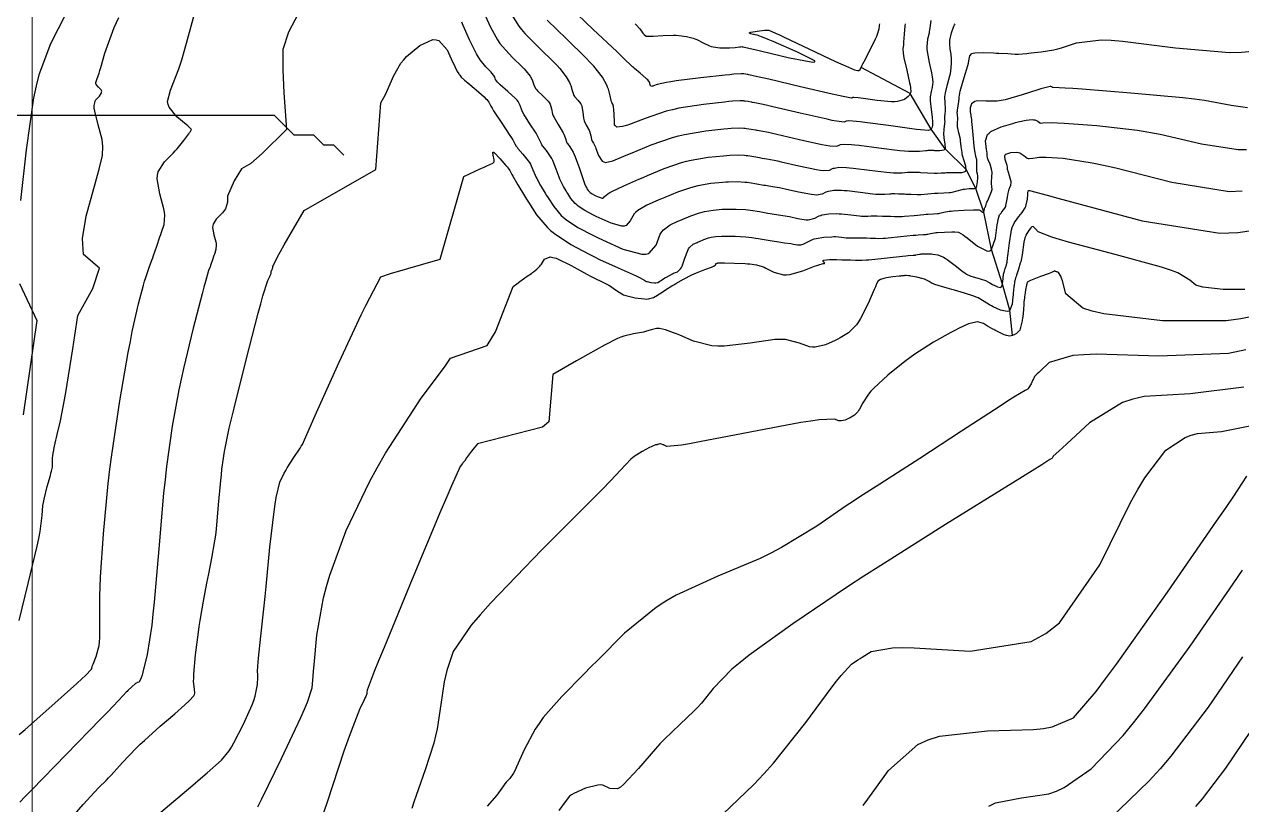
# Model space of a CAD drawing. Header units: metres. Extents: x 837117 to 838477, y 1189012 to 1191015.
# Drawn here: x 837875.7 to 837998.7, y 1190626.3 to 1190705.1 of the extents above; entities that cross this region are included whole.
import ezdxf

# ---------------------------------------------------------------- set-up
doc = ezdxf.new("R2010")
doc.units = ezdxf.units.M
doc.header["$LTSCALE"] = 0.3
doc.layers.add('COORD', color=7, linetype='Continuous', lineweight=20)
doc.layers.add('DRENAJE', color=5, linetype='Continuous', lineweight=25)
doc.layers.add('COTAS 10', color=1, linetype='Continuous')
doc.layers.add('COTAS INT', color=252, linetype='Continuous')

msp = doc.modelspace()

# ---------------------------------------------------------------- linework, layer by layer
at = {"layer": 'COORD'}
msp.add_line((837876.514, 1189013.872), (837876.514, 1191013.872), dxfattribs=at)
at = {"layer": 'COTAS 10'}
for points, elevation in [([(837875.206, 1190633.398), (837875.787, 1190633.915), (837878.484, 1190636.301), (837881.027, 1190638.565), (837881.511, 1190639.004), (837881.9, 1190639.363), (837882.507, 1190639.982), (837882.57, 1190640.235), (837882.615, 1190640.361), (837882.672, 1190640.513), (837882.978, 1190641.267), (837883.268, 1190642.379), (837883.315, 1190642.756), (837883.348, 1190643.164), (837883.348, 1190644.885), (837883.345, 1190647.399), (837883.376, 1190648.305), (837883.421, 1190649.303), (837883.7, 1190653.667), (837884.179, 1190658.742), (837884.351, 1190660.188), (837884.54, 1190661.652), (837885.361, 1190667.085), (837886.218, 1190671.967), (837886.428, 1190673.082), (837886.627, 1190674.096), (837887.25, 1190676.902), (837887.746, 1190678.762), (837887.865, 1190679.178), (837887.976, 1190679.552), (837888.312, 1190680.543), (837888.607, 1190681.31), (837888.692, 1190681.542), (837888.779, 1190681.783), (837889.104, 1190682.723), (837889.419, 1190683.666), (837889.499, 1190683.908), (837889.576, 1190684.142), (837889.828, 1190684.918), (837889.906, 1190685.829), (837889.872, 1190686.148), (837889.815, 1190686.495), (837889.408, 1190687.989), (837889.139, 1190689.51), (837889.167, 1190689.874), (837889.24, 1190690.215), (837889.877, 1190691.239), (837890.744, 1190692.093), (837890.961, 1190692.326), (837891.169, 1190692.558), (837891.84, 1190693.382), (837892.327, 1190694.05), (837892.419, 1190694.183), (837892.493, 1190694.294), (837892.604, 1190694.508), (837892.371, 1190694.743), (837892.228, 1190694.867), (837892.051, 1190695.016), (837891.127, 1190695.768), (837890.333, 1190696.741), (837890.238, 1190697.03), (837890.196, 1190697.327), (837890.497, 1190698.47), (837891.327, 1190700.608), (837891.62, 1190701.532), (837891.94, 1190702.6), (837893.322, 1190707.657)], 1700), ([(837922.277, 1190706.012), (837922.801, 1190704.833), (837923.532, 1190703.534), (837923.768, 1190703.196), (837924.019, 1190702.867), (837925.049, 1190701.754), (837926.003, 1190700.827), (837926.206, 1190700.615), (837926.383, 1190700.422), (837926.804, 1190699.886), (837927.013, 1190699.499), (837927.058, 1190699.401), (837927.096, 1190699.305), (837927.185, 1190698.991), (837927.355, 1190698.647), (837927.445, 1190698.532), (837927.553, 1190698.409), (837928.098, 1190697.897), (837928.637, 1190697.349), (837928.741, 1190697.205), (837928.826, 1190697.063), (837928.971, 1190696.576), (837929.085, 1190696.05), (837929.151, 1190695.885), (837929.231, 1190695.71), (837929.642, 1190695.007), (837930.063, 1190694.328), (837930.149, 1190694.169), (837930.222, 1190694.022), (837930.377, 1190693.595), (837930.489, 1190693.253), (837930.535, 1190693.159), (837930.587, 1190693.066), (837930.831, 1190692.733), (837931.152, 1190692.2), (837931.253, 1190691.981), (837931.359, 1190691.732), (837931.788, 1190690.571), (837932.173, 1190689.452), (837932.253, 1190689.228), (837932.321, 1190689.042), (837932.467, 1190688.679), (837932.542, 1190688.554), (837932.565, 1190688.518), (837932.588, 1190688.481), (837932.679, 1190688.34), (837932.798, 1190688.199), (837932.839, 1190688.162), (837932.882, 1190688.126), (837933.069, 1190688.003), (837933.307, 1190687.878), (837933.383, 1190687.841), (837933.465, 1190687.803), (837933.796, 1190687.656), (837934.097, 1190687.572), (837934.16, 1190687.573), (837934.213, 1190687.586), (837934.329, 1190687.72), (837934.662, 1190688.012), (837934.851, 1190688.123), (837935.083, 1190688.249), (837936.272, 1190688.812), (837937.792, 1190689.474), (837938.232, 1190689.661), (837938.681, 1190689.85), (837940.37, 1190690.545), (837942.113, 1190691.152), (837942.595, 1190691.284), (837943.077, 1190691.402), (837944.815, 1190691.697), (837946.335, 1190691.851), (837946.679, 1190691.88), (837946.989, 1190691.901), (837947.834, 1190691.928), (837948.458, 1190691.893), (837948.63, 1190691.876), (837948.802, 1190691.856), (837949.418, 1190691.759), (837949.991, 1190691.655), (837950.135, 1190691.631), (837950.272, 1190691.608), (837950.718, 1190691.543), (837951.463, 1190691.401), (837951.79, 1190691.33), (837952.17, 1190691.245), (837953.976, 1190690.827), (837955.754, 1190690.452), (837956.116, 1190690.395), (837956.421, 1190690.359), (837957.049, 1190690.397), (837957.352, 1190690.544), (837957.452, 1190690.576), (837957.559, 1190690.605), (837958.003, 1190690.676), (837958.776, 1190690.659), (837959.091, 1190690.632), (837959.45, 1190690.596), (837961.11, 1190690.383), (837962.799, 1190690.174), (837963.176, 1190690.141), (837963.513, 1190690.117), (837964.403, 1190690.117), (837964.945, 1190690.171), (837965.063, 1190690.181), (837965.167, 1190690.189), (837965.426, 1190690.198), (837965.662, 1190690.192), (837965.788, 1190690.188), (837966.036, 1190690.176), (837966.151, 1190690.17), (837966.286, 1190690.163), (837966.941, 1190690.124), (837967.637, 1190690.093), (837967.797, 1190690.09), (837967.943, 1190690.089), (837968.353, 1190690.107), (837968.741, 1190690.134), (837968.872, 1190690.139), (837969.014, 1190690.143), (837969.616, 1190690.148), (837970.184, 1190690.155), (837970.306, 1190690.161), (837970.412, 1190690.168), (837970.666, 1190690.206), (837970.79, 1190690.275), (837970.815, 1190690.302), (837970.835, 1190690.332), (837970.874, 1190690.466), (837970.847, 1190690.693), (837970.827, 1190690.782), (837970.801, 1190690.882), (837970.66, 1190691.335), (837970.508, 1190691.875), (837970.474, 1190692.029), (837970.445, 1190692.185), (837970.37, 1190692.767), (837970.302, 1190693.343), (837970.277, 1190693.496), (837970.249, 1190693.646), (837970.123, 1190694.163), (837970.015, 1190694.628), (837969.999, 1190694.745), (837969.988, 1190694.856), (837969.995, 1190695.218), (837970.022, 1190695.53), (837970.023, 1190695.61), (837970.021, 1190695.688), (837969.99, 1190695.947), (837969.97, 1190696.241), (837969.975, 1190696.34), (837969.984, 1190696.448), (837970.053, 1190696.901), (837970.127, 1190697.339), (837970.139, 1190697.437), (837970.148, 1190697.525), (837970.149, 1190697.758), (837970.215, 1190698.167), (837970.265, 1190698.366), (837970.328, 1190698.602), (837970.671, 1190699.762), (837971.02, 1190700.949), (837971.087, 1190701.201), (837971.141, 1190701.42), (837971.232, 1190701.936), (837971.446, 1190702.17), (837971.579, 1190702.212), (837971.743, 1190702.243), (837972.599, 1190702.273), (837973.625, 1190702.233), (837973.896, 1190702.22), (837974.161, 1190702.207), (837975.072, 1190702.155), (837975.829, 1190702.117), (837975.997, 1190702.113), (837976.148, 1190702.112), (837976.544, 1190702.13), (837977.007, 1190702.183), (837977.199, 1190702.204), (837977.42, 1190702.227), (837978.451, 1190702.334), (837979.734, 1190702.55), (837980.113, 1190702.642), (837980.504, 1190702.749), (837982.003, 1190703.249), (837984.491, 1190703.534), (837985.505, 1190703.503), (837986.659, 1190703.426), (837992.003, 1190702.752), (837997.453, 1190702.26), (837998.674, 1190702.297), (837999.77, 1190702.409)], 1700), ([(837999.017, 1190678.354), (837996.817, 1190678.344), (837994.788, 1190678.588), (837994.39, 1190678.683), (837994.063, 1190678.79), (837993.473, 1190679.277), (837992.238, 1190680.019), (837991.504, 1190680.286), (837990.601, 1190680.581), (837985.921, 1190681.868), (837981.206, 1190683.112), (837980.279, 1190683.379), (837979.517, 1190683.612), (837978.135, 1190684.174), (837977.869, 1190684.464), (837977.811, 1190684.525), (837977.759, 1190684.578), (837977.63, 1190684.702), (837977.504, 1190684.675), (837977.454, 1190684.634), (837977.399, 1190684.578), (837977.146, 1190684.252), (837976.899, 1190683.819), (837976.847, 1190683.695), (837976.802, 1190683.569), (837976.699, 1190683.101), (837976.638, 1190682.615), (837976.6, 1190682.341), (837976.525, 1190681.836), (837976.417, 1190681.303), (837976.378, 1190681.147), (837976.334, 1190680.987), (837976.139, 1190680.381), (837975.946, 1190679.8), (837975.903, 1190679.656), (837975.864, 1190679.52), (837975.762, 1190679.092), (837975.701, 1190678.738), (837975.688, 1190678.649), (837975.678, 1190678.564), (837975.654, 1190678.288), (837975.626, 1190677.919), (837975.612, 1190677.774), (837975.595, 1190677.611), (837975.514, 1190676.87), (837975.275, 1190676.249), (837975.16, 1190676.162), (837975.022, 1190676.111), (837974.346, 1190676.235), (837973.594, 1190676.595), (837973.408, 1190676.693), (837973.233, 1190676.791), (837972.68, 1190677.14), (837972.077, 1190677.48), (837971.87, 1190677.572), (837971.646, 1190677.663), (837970.69, 1190677.983), (837969.683, 1190678.276), (837969.426, 1190678.349), (837969.178, 1190678.419), (837968.364, 1190678.644), (837967.714, 1190678.845), (837967.57, 1190678.9), (837967.443, 1190678.954), (837967.113, 1190679.147), (837966.788, 1190679.329), (837966.663, 1190679.376), (837966.524, 1190679.422), (837965.893, 1190679.575), (837965.283, 1190679.691), (837965.157, 1190679.713), (837965.048, 1190679.73), (837964.809, 1190679.755), (837964.705, 1190679.75), (837964.682, 1190679.748), (837964.661, 1190679.745), (837964.606, 1190679.734), (837964.567, 1190679.724), (837964.555, 1190679.723), (837964.544, 1190679.721), (837964.503, 1190679.719), (837964.319, 1190679.703), (837964.218, 1190679.693), (837964.095, 1190679.68), (837963.471, 1190679.614), (837962.811, 1190679.523), (837962.665, 1190679.495), (837962.536, 1190679.465), (837962.206, 1190679.345), (837962.027, 1190679.241), (837961.994, 1190679.22), (837961.967, 1190679.203), (837961.928, 1190679.174), (837961.785, 1190678.825), (837961.692, 1190678.607), (837961.577, 1190678.336), (837960.968, 1190676.92), (837960.203, 1190675.398), (837959.989, 1190675.06), (837959.774, 1190674.76), (837958.989, 1190673.977), (837958.149, 1190673.457), (837957.9, 1190673.321), (837957.643, 1190673.19), (837956.655, 1190672.745), (837955.621, 1190672.519), (837955.335, 1190672.525), (837955.049, 1190672.56), (837954.017, 1190672.934), (837952.626, 1190673.278), (837952.113, 1190673.295), (837951.544, 1190673.276), (837949.031, 1190672.925), (837946.409, 1190672.602), (837945.771, 1190672.603), (837945.173, 1190672.642), (837943.331, 1190673.107), (837941.927, 1190673.723), (837941.605, 1190673.857), (837941.311, 1190673.975), (837940.489, 1190674.27), (837939.88, 1190674.386), (837939.72, 1190674.39), (837939.564, 1190674.384), (837939.033, 1190674.261), (837938.456, 1190674.08), (837938.271, 1190674.036), (837938.074, 1190673.996), (837937.272, 1190673.874), (837936.286, 1190673.635), (837935.974, 1190673.521), (837935.644, 1190673.385), (837934.311, 1190672.724), (837932.635, 1190671.783), (837932.089, 1190671.472), (837931.508, 1190671.139), (837929.113, 1190669.754), (837928.692, 1190664.985), (837928.054, 1190664.428), (837921.484, 1190662.745), (837921.154, 1190662.343), (837920.882, 1190662.006), (837920.378, 1190661.322), (837920.263, 1190661.106), (837920.237, 1190661.063), (837920.213, 1190661.028), (837920.147, 1190660.963), (837920.057, 1190660.877), (837920.017, 1190660.829), (837919.972, 1190660.77), (837919.758, 1190660.47), (837918.86, 1190658.502), (837918.383, 1190657.392), (837917.808, 1190656.036), (837914.907, 1190649.097), (837912.052, 1190642.181), (837911.505, 1190640.84), (837911.063, 1190639.748), (837910.35, 1190637.875), (837910.33, 1190637.667), (837910.326, 1190637.624), (837910.322, 1190637.587), (837910.316, 1190637.505), (837910.202, 1190637.236), (837910.13, 1190637.081), (837910.041, 1190636.892), (837909.575, 1190635.916), (837908.721, 1190633.752), (837908.386, 1190632.813), (837908.01, 1190631.727), (837906.297, 1190626.578), (837904.556, 1190621.474)], 1710), ([(837960.463, 1190626.217), (837960.94, 1190626.877), (837963.024, 1190629.763), (837965.998, 1190632.374), (837967.036, 1190632.861), (837968.167, 1190633.245), (837973.024, 1190633.777), (837977.68, 1190633.894), (837978.684, 1190634.017), (837979.564, 1190634.178), (837981.713, 1190635.088), (837983.986, 1190637.743), (837984.945, 1190639.006), (837986.047, 1190640.498), (837991.215, 1190647.789), (837996.157, 1190654.93), (837997.115, 1190656.325), (837997.896, 1190657.469), (837999.234, 1190659.502)], 1720)]:
    msp.add_lwpolyline(points, dxfattribs=dict(at, elevation=elevation))
at = {"layer": 'COTAS INT'}
for points, elevation in [([(837904.665, 1190708.64), (837902.393, 1190704.332), (837901.837, 1190702.571), (837901.837, 1190700.531), (837901.929, 1190698.214), (837902.207, 1190694.506), (837899.74, 1190692.075), (837898.592, 1190691.076), (837897.665, 1190690.52), (837896.923, 1190689.314), (837896.245, 1190687.752), (837896.248, 1190687.43), (837896.234, 1190687.15), (837896.046, 1190686.484), (837895.721, 1190686.085), (837895.62, 1190685.972), (837895.515, 1190685.859), (837895.095, 1190685.446), (837894.787, 1190684.949), (837894.751, 1190684.785), (837894.737, 1190684.608), (837894.868, 1190683.871), (837895.065, 1190683.147), (837895.093, 1190682.979), (837895.109, 1190682.824), (837895.071, 1190682.383), (837894.949, 1190682.007), (837894.912, 1190681.894), (837894.873, 1190681.776), (837894.72, 1190681.319), (837894.563, 1190680.864), (837894.521, 1190680.747), (837894.48, 1190680.635), (837894.337, 1190680.263), (837894.015, 1190679.16), (837893.86, 1190678.587), (837893.678, 1190677.897), (837892.783, 1190674.439), (837891.799, 1190670.354), (837891.56, 1190669.269), (837891.336, 1190668.205), (837890.646, 1190664.527), (837890.077, 1190660.471), (837889.929, 1190659.167), (837889.786, 1190657.785), (837889.3, 1190652.14), (837888.839, 1190646.759), (837888.71, 1190645.543), (837888.581, 1190644.446), (837888.11, 1190641.473), (837887.7, 1190639.709), (837887.609, 1190639.375), (837887.528, 1190639.107), (837887.315, 1190638.695), (837887.11, 1190638.637), (837887.035, 1190638.593), (837886.951, 1190638.536), (837886.579, 1190638.226), (837886.187, 1190637.854), (837886.09, 1190637.758), (837885.999, 1190637.664), (837885.715, 1190637.349), (837884.678, 1190636.252), (837884.113, 1190635.665), (837883.428, 1190634.956), (837879.949, 1190631.37), (837876.482, 1190627.817), (837875.804, 1190627.127), (837875.248, 1190626.565)], 1702), ([(837964.702, 1190705.154), (837964.676, 1190704.957), (837964.604, 1190704.12), (837964.549, 1190703.327), (837964.534, 1190703.158), (837964.518, 1190703.011), (837964.464, 1190702.661), (837964.493, 1190702.201), (837964.53, 1190701.984), (837964.58, 1190701.728), (837964.866, 1190700.48), (837965.155, 1190699.224), (837965.206, 1190698.964), (837965.245, 1190698.741), (837965.281, 1190698.249), (837965.156, 1190697.989), (837965.093, 1190697.912), (837965.018, 1190697.833), (837964.642, 1190697.529), (837963.939, 1190697.32), (837963.656, 1190697.302), (837963.336, 1190697.3), (837961.863, 1190697.434), (837960.456, 1190697.628), (837960.177, 1190697.664), (837959.946, 1190697.692), (837959.514, 1190697.731), (837959.406, 1190697.713), (837959.38, 1190697.706), (837959.356, 1190697.699), (837959.282, 1190697.663), (837958.454, 1190697.813), (837957.955, 1190697.922), (837957.338, 1190698.061), (837954.134, 1190698.807), (837950.921, 1190699.564), (837950.298, 1190699.71), (837949.791, 1190699.828), (837948.924, 1190700.023), (837948.801, 1190700.041), (837948.763, 1190700.048), (837948.724, 1190700.054), (837948.565, 1190700.083), (837948.395, 1190700.11), (837948.348, 1190700.115), (837948.3, 1190700.12), (837948.128, 1190700.13), (837947.399, 1190700.067), (837947.001, 1190700.025), (837946.518, 1190699.974), (837944.064, 1190699.702), (837941.557, 1190699.395), (837941.04, 1190699.321), (837940.601, 1190699.251), (837939.654, 1190699.04), (837939.289, 1190698.901), (837939.215, 1190698.878), (837939.154, 1190698.86), (837939.035, 1190698.85), (837938.998, 1190698.893), (837938.988, 1190698.908), (837938.979, 1190698.926), (837938.951, 1190699.002), (837938.921, 1190699.098), (837938.912, 1190699.127), (837938.903, 1190699.158), (837938.864, 1190699.282), (837938.695, 1190699.5), (837938.604, 1190699.591), (837938.493, 1190699.694), (837937.929, 1190700.179), (837937.367, 1190700.65), (837937.256, 1190700.745), (837937.165, 1190700.825), (837936.998, 1190700.989), (837936.391, 1190701.58), (837936.021, 1190701.929), (837935.565, 1190702.359), (837933.191, 1190704.584), (837930.785, 1190706.882)], 1694), ([(837875.209, 1190644.927), (837876.11, 1190648.643), (837876.997, 1190652.411), (837877.167, 1190653.209), (837877.303, 1190653.901), (837877.521, 1190655.517), (837877.6, 1190656.525), (837877.649, 1190656.834), (837877.709, 1190657.156), (837878.026, 1190658.428), (837878.347, 1190659.556), (837878.41, 1190659.787), (837878.461, 1190659.983), (837878.554, 1190660.398), (837878.568, 1190660.586), (837878.57, 1190660.639), (837878.57, 1190660.693), (837878.565, 1190660.89), (837878.565, 1190661.123), (837878.569, 1190661.2), (837878.574, 1190661.282), (837878.61, 1190661.62), (837878.664, 1190661.986), (837878.681, 1190662.085), (837878.699, 1190662.183), (837878.772, 1190662.529), (837878.91, 1190663.126), (837878.97, 1190663.382), (837879.038, 1190663.678), (837879.361, 1190665.076), (837879.787, 1190667.198), (837879.92, 1190667.95), (837880.06, 1190668.774), (837880.622, 1190672.343), (837881.132, 1190675.726), (837882.63, 1190678.432), (837883.32, 1190680.502), (837881.71, 1190681.883), (837881.595, 1190683.493), (837881.961, 1190685.729), (837882.907, 1190689.151), (837883.102, 1190689.868), (837883.268, 1190690.485), (837883.628, 1190691.879), (837883.663, 1190692.801), (837883.625, 1190693.121), (837883.567, 1190693.469), (837883.182, 1190694.959), (837882.823, 1190696.36), (837882.781, 1190696.652), (837882.764, 1190696.902), (837882.907, 1190697.458), (837883.18, 1190697.733), (837883.245, 1190697.805), (837883.305, 1190697.876), (837883.482, 1190698.117), (837883.531, 1190698.357), (837883.51, 1190698.427), (837883.475, 1190698.498), (837883.226, 1190698.765), (837882.985, 1190699.055), (837882.956, 1190699.14), (837882.942, 1190699.227), (837883.026, 1190699.559), (837883.265, 1190700.175), (837883.35, 1190700.442), (837883.442, 1190700.749), (837883.84, 1190702.207), (837884.808, 1190704.792), (837885.259, 1190705.811)], 1698), ([(837879.922, 1190706.182), (837878.35, 1190703.148), (837877.188, 1190700.007), (837876.913, 1190698.899), (837876.657, 1190697.687), (837875.903, 1190692.447), (837875.339, 1190687.314)], 1696), ([(837999.27, 1190696.673), (837997.636, 1190696.933), (837994.954, 1190697.425), (837993.918, 1190697.56), (837992.754, 1190697.695), (837987.489, 1190698.174), (837982.577, 1190698.552), (837981.636, 1190698.622), (837980.875, 1190698.677), (837979.64, 1190698.751), (837979.588, 1190698.742), (837979.574, 1190698.745), (837979.559, 1190698.75), (837979.507, 1190698.789), (837979.43, 1190698.826), (837979.399, 1190698.83), (837979.364, 1190698.832), (837979.207, 1190698.818), (837978.684, 1190698.671), (837978.419, 1190698.589), (837978.102, 1190698.489), (837976.525, 1190697.982), (837974.797, 1190697.506), (837974.385, 1190697.426), (837974.002, 1190697.368), (837972.858, 1190697.349), (837972.055, 1190697.387), (837971.888, 1190697.366), (837971.743, 1190697.331), (837971.418, 1190697.091), (837971.291, 1190696.771), (837971.272, 1190696.685), (837971.259, 1190696.6), (837971.272, 1190696.303), (837971.318, 1190696.063), (837971.326, 1190696.014), (837971.332, 1190695.972), (837971.339, 1190695.881), (837971.338, 1190695.833), (837971.339, 1190695.819), (837971.341, 1190695.804), (837971.355, 1190695.743), (837971.392, 1190695.429), (837971.409, 1190695.253), (837971.428, 1190695.04), (837971.521, 1190693.95), (837971.632, 1190692.808), (837971.663, 1190692.561), (837971.694, 1190692.344), (837971.807, 1190691.812), (837971.892, 1190691.456), (837971.906, 1190691.349), (837971.915, 1190691.239), (837971.913, 1190690.815), (837971.903, 1190690.424), (837971.908, 1190690.335), (837971.916, 1190690.254), (837971.971, 1190690.033), (837972.018, 1190689.806), (837972.021, 1190689.721), (837972.02, 1190689.626), (837971.979, 1190689.206), (837971.914, 1190688.812), (837971.897, 1190688.734), (837971.881, 1190688.67), (837971.828, 1190688.549), (837971.698, 1190688.52), (837971.633, 1190688.514), (837971.556, 1190688.507), (837971.173, 1190688.489), (837970.7, 1190688.446), (837970.566, 1190688.423), (837970.432, 1190688.397), (837969.934, 1190688.265), (837969.421, 1190688.136), (837969.276, 1190688.111), (837969.13, 1190688.092), (837968.593, 1190688.062), (837968.015, 1190688.048), (837967.843, 1190688.039), (837967.666, 1190688.028), (837966.982, 1190687.967), (837966.287, 1190687.912), (837966.101, 1190687.905), (837965.919, 1190687.901), (837965.289, 1190687.915), (837964.76, 1190687.946), (837964.643, 1190687.952), (837964.537, 1190687.957), (837964.259, 1190687.969), (837964.044, 1190687.974), (837963.642, 1190687.986), (837963.318, 1190687.982), (837963.214, 1190687.977), (837963.105, 1190687.97), (837962.663, 1190687.93), (837961.988, 1190687.929), (837961.732, 1190687.947), (837961.446, 1190687.973), (837960.165, 1190688.131), (837958.858, 1190688.288), (837958.556, 1190688.313), (837958.28, 1190688.33), (837957.499, 1190688.324), (837956.944, 1190688.235), (837956.81, 1190688.2), (837956.685, 1190688.159), (837956.305, 1190687.976), (837955.743, 1190687.874), (837955.503, 1190687.886), (837955.227, 1190687.916), (837953.924, 1190688.167), (837952.586, 1190688.472), (837952.288, 1190688.536), (837952.02, 1190688.591), (837951.315, 1190688.716), (837950.763, 1190688.797), (837950.592, 1190688.825), (837950.413, 1190688.855), (837949.702, 1190688.985), (837948.937, 1190689.105), (837948.724, 1190689.13), (837948.511, 1190689.15), (837947.736, 1190689.194), (837946.852, 1190689.18), (837946.571, 1190689.164), (837946.273, 1190689.144), (837945.065, 1190689.029), (837943.752, 1190688.805), (837943.387, 1190688.717), (837943.023, 1190688.617), (837941.706, 1190688.158), (837940.429, 1190687.632), (837940.09, 1190687.49), (837939.757, 1190687.348), (837938.609, 1190686.848), (837937.678, 1190686.307), (837937.483, 1190686.14), (837937.314, 1190685.966), (837936.932, 1190685.272), (837936.51, 1190684.785), (837936.317, 1190684.74), (837936.09, 1190684.735), (837934.995, 1190685.039), (837933.792, 1190685.573), (837933.498, 1190685.711), (837933.22, 1190685.846), (837932.355, 1190686.299), (837931.679, 1190686.746), (837931.519, 1190686.877), (837931.372, 1190687.012), (837930.941, 1190687.523), (837930.609, 1190688.036), (837930.524, 1190688.171), (837930.442, 1190688.303), (837930.17, 1190688.755), (837929.905, 1190689.286), (837929.828, 1190689.468), (837929.748, 1190689.665), (837929.443, 1190690.502), (837929.099, 1190691.356), (837928.994, 1190691.564), (837928.886, 1190691.759), (837928.46, 1190692.362), (837928.087, 1190692.827), (837928.012, 1190692.936), (837927.949, 1190693.036), (837927.823, 1190693.323), (837927.637, 1190693.731), (837927.536, 1190693.908), (837927.413, 1190694.112), (837926.791, 1190695.076), (837926.176, 1190696.053), (837926.058, 1190696.265), (837925.962, 1190696.452), (837925.804, 1190696.912), (837925.607, 1190697.307), (837925.488, 1190697.453), (837925.34, 1190697.614), (837924.57, 1190698.325), (837923.798, 1190699.004), (837923.649, 1190699.146), (837923.527, 1190699.266), (837923.322, 1190699.534), (837923.281, 1190699.679), (837923.263, 1190699.723), (837923.243, 1190699.769), (837923.146, 1190699.947), (837922.951, 1190700.195), (837922.87, 1190700.285), (837922.775, 1190700.383), (837922.334, 1190700.811), (837921.764, 1190701.528), (837921.588, 1190701.808), (837921.405, 1190702.124), (837920.678, 1190703.558), (837920.036, 1190705.002), (837919.905, 1190705.324)], 1702), ([(837924.925, 1190706.109), (837925.659, 1190704.945), (837925.948, 1190704.583), (837926.274, 1190704.205), (837927.763, 1190702.697), (837929.23, 1190701.272), (837929.543, 1190700.946), (837929.815, 1190700.65), (837930.462, 1190699.825), (837930.784, 1190699.23), (837930.852, 1190699.078), (837930.911, 1190698.932), (837931.047, 1190698.449), (837931.182, 1190698.027), (837931.241, 1190697.918), (837931.308, 1190697.814), (837931.626, 1190697.469), (837931.934, 1190697.085), (837931.995, 1190696.956), (837932.045, 1190696.818), (837932.139, 1190696.239), (837932.209, 1190695.649), (837932.243, 1190695.504), (837932.285, 1190695.367), (837932.492, 1190694.938), (837932.713, 1190694.544), (837932.763, 1190694.43), (837932.808, 1190694.312), (837932.931, 1190693.868), (837933.029, 1190693.47), (837933.058, 1190693.383), (837933.088, 1190693.305), (837933.203, 1190693.103), (837933.353, 1190692.832), (837933.406, 1190692.709), (837933.464, 1190692.566), (837933.711, 1190691.88), (837934.103, 1190691.296), (837934.252, 1190691.217), (837934.419, 1190691.175), (837935.165, 1190691.322), (837936.282, 1190691.801), (837936.681, 1190691.969), (837937.121, 1190692.151), (837939.034, 1190692.932), (837941.203, 1190693.687), (837941.803, 1190693.852), (837942.402, 1190693.998), (837944.565, 1190694.366), (837946.396, 1190694.559), (837946.786, 1190694.595), (837947.126, 1190694.623), (837947.932, 1190694.662), (837948.406, 1190694.635), (837948.536, 1190694.623), (837948.666, 1190694.608), (837949.134, 1190694.534), (837949.568, 1190694.455), (837949.678, 1190694.436), (837949.782, 1190694.419), (837950.12, 1190694.369), (837950.906, 1190694.21), (837951.293, 1190694.123), (837951.753, 1190694.018), (837954.029, 1190693.487), (837956.282, 1190692.988), (837956.729, 1190692.904), (837957.099, 1190692.844), (837957.793, 1190692.819), (837958.02, 1190692.929), (837958.095, 1190692.953), (837958.175, 1190692.974), (837958.506, 1190693.027), (837959.273, 1190692.988), (837959.627, 1190692.951), (837960.043, 1190692.903), (837962.056, 1190692.635), (837964.152, 1190692.376), (837964.62, 1190692.334), (837965.039, 1190692.304), (837966.144, 1190692.305), (837966.785, 1190692.372), (837966.912, 1190692.385), (837967.017, 1190692.395), (837967.211, 1190692.411), (837967.28, 1190692.409), (837967.318, 1190692.408), (837967.469, 1190692.4), (837967.551, 1190692.395), (837967.652, 1190692.389), (837968.165, 1190692.358), (837968.639, 1190692.44), (837968.715, 1190692.505), (837968.768, 1190692.588), (837968.757, 1190693.041), (837968.64, 1190693.621), (837968.625, 1190693.785), (837968.617, 1190693.95), (837968.652, 1190694.556), (837968.714, 1190695.076), (837968.724, 1190695.187), (837968.73, 1190695.284), (837968.724, 1190695.513), (837968.713, 1190695.678), (837968.716, 1190695.734), (837968.721, 1190695.794), (837968.759, 1190696.048), (837968.788, 1190696.387), (837968.787, 1190696.502), (837968.782, 1190696.625), (837968.731, 1190697.143), (837968.724, 1190697.785), (837968.747, 1190697.987), (837968.781, 1190698.198), (837968.993, 1190699.049), (837969.223, 1190699.923), (837969.269, 1190700.15), (837969.306, 1190700.37), (837969.376, 1190701.111), (837969.367, 1190701.765), (837969.356, 1190701.93), (837969.34, 1190702.088), (837969.251, 1190702.603), (837969.201, 1190703.144), (837969.21, 1190703.319), (837969.229, 1190703.504), (837969.383, 1190704.267), (837969.609, 1190704.934), (837969.675, 1190705.06), (837969.741, 1190705.16)], 1698), ([(837967.289, 1190705.512), (837967.218, 1190705.012), (837967.164, 1190704.539), (837967.139, 1190704.392), (837967.11, 1190704.239), (837966.967, 1190703.631), (837966.888, 1190702.872), (837966.898, 1190702.623), (837966.922, 1190702.358), (837967.127, 1190701.263), (837967.363, 1190700.231), (837967.408, 1190700.005), (837967.443, 1190699.806), (837967.494, 1190699.306), (837967.462, 1190698.957), (837967.444, 1190698.854), (837967.422, 1190698.747), (837967.314, 1190698.335), (837967.233, 1190697.795), (837967.229, 1190697.608), (837967.233, 1190697.403), (837967.312, 1190696.528), (837967.416, 1190695.725), (837967.435, 1190695.567), (837967.449, 1190695.436), (837967.466, 1190695.195), (837967.457, 1190695.14), (837967.456, 1190695.127), (837967.456, 1190695.115), (837967.458, 1190695.079), (837967.457, 1190695.01), (837967.454, 1190694.976), (837967.449, 1190694.936), (837967.425, 1190694.74), (837967.345, 1190694.545), (837967.306, 1190694.505), (837967.26, 1190694.471), (837967.034, 1190694.402), (837966.25, 1190694.458), (837965.852, 1190694.504), (837965.375, 1190694.563), (837963.002, 1190694.886), (837960.635, 1190695.211), (837960.163, 1190695.271), (837959.769, 1190695.318), (837959.01, 1190695.379), (837958.79, 1190695.344), (837958.737, 1190695.33), (837958.688, 1190695.314), (837958.538, 1190695.241), (837957.776, 1190695.328), (837957.342, 1190695.413), (837956.81, 1190695.525), (837954.082, 1190696.147), (837951.337, 1190696.791), (837950.795, 1190696.916), (837950.348, 1190697.019), (837949.522, 1190697.196), (837949.292, 1190697.23), (837949.221, 1190697.242), (837949.146, 1190697.255), (837948.85, 1190697.309), (837948.531, 1190697.359), (837948.442, 1190697.369), (837948.353, 1190697.378), (837948.03, 1190697.396), (837947.263, 1190697.345), (837946.894, 1190697.31), (837946.457, 1190697.266), (837944.314, 1190697.034), (837941.838, 1190696.639), (837941.19, 1190696.493), (837940.559, 1190696.33), (837938.419, 1190695.611), (837936.748, 1190694.977), (837936.414, 1190694.869), (837936.135, 1190694.79), (837935.589, 1190694.745), (837935.44, 1190694.864), (837935.412, 1190694.888), (837935.388, 1190694.908), (837935.349, 1190694.948), (837935.34, 1190695.111), (837935.335, 1190695.208), (837935.33, 1190695.329), (837935.305, 1190695.955), (837935.263, 1190696.593), (837935.248, 1190696.721), (837935.231, 1190696.829), (837935.154, 1190697.041), (837935.063, 1190697.219), (837935.037, 1190697.305), (837935.01, 1190697.407), (837934.91, 1190697.906), (837934.726, 1190698.558), (837934.646, 1190698.756), (837934.555, 1190698.961), (837934.12, 1190699.764), (837933.247, 1190700.877), (837932.88, 1190701.277), (837932.457, 1190701.717), (837930.477, 1190703.64), (837928.53, 1190705.543)], 1696), ([(837937.43, 1190705.153), (837937.536, 1190705.071), (837937.895, 1190704.655), (837938.198, 1190704.234), (837938.269, 1190704.149), (837938.334, 1190704.078), (837938.522, 1190703.934), (837938.875, 1190703.907), (837939.044, 1190703.909), (837939.244, 1190703.916), (837940.225, 1190703.977), (837941.309, 1190704.02), (837941.575, 1190704.015), (837941.825, 1190704.004), (837942.605, 1190703.903), (837943.278, 1190703.713), (837943.461, 1190703.645), (837943.642, 1190703.571), (837944.285, 1190703.249), (837944.929, 1190702.95), (837945.112, 1190702.89), (837945.296, 1190702.841), (837945.976, 1190702.748), (837946.635, 1190702.738), (837946.805, 1190702.741), (837946.971, 1190702.747), (837947.528, 1190702.789), (837947.954, 1190702.836), (837948.037, 1190702.845), (837948.105, 1190702.852), (837948.226, 1190702.864), (837948.248, 1190702.862), (837948.254, 1190702.862), (837948.26, 1190702.861), (837948.281, 1190702.858), (837948.311, 1190702.852), (837948.327, 1190702.85), (837949.056, 1190702.679), (837949.511, 1190702.572), (837950.076, 1190702.438), (837953.029, 1190701.741), (837955.385, 1190701.301), (837955.573, 1190701.33), (837955.56, 1190701.424), (837953.836, 1190702.309), (837951.36, 1190703.37), (837950.873, 1190703.574), (837950.472, 1190703.74), (837949.74, 1190704.017), (837949.534, 1190704.056), (837949.463, 1190704.072), (837949.388, 1190704.09), (837949.069, 1190704.17), (837948.958, 1190704.268), (837949.014, 1190704.296), (837949.108, 1190704.324), (837949.758, 1190704.431), (837950.485, 1190704.516), (837950.626, 1190704.53), (837950.742, 1190704.54), (837950.945, 1190704.542), (837951.595, 1190704.231), (837951.992, 1190704.043), (837952.484, 1190703.811), (837955.047, 1190702.604), (837957.676, 1190701.377), (837958.211, 1190701.132), (837958.661, 1190700.928), (837959.586, 1190700.533), (837959.902, 1190700.458), (837959.968, 1190700.456), (837960.024, 1190700.462), (837960.149, 1190700.551), (837960.339, 1190700.934), (837960.436, 1190701.126), (837960.554, 1190701.354), (837961.139, 1190702.487), (837961.716, 1190703.656), (837961.828, 1190703.906), (837961.919, 1190704.126), (837962.074, 1190704.656), (837962.094, 1190704.931), (837962.1, 1190704.99), (837962.106, 1190705.041), (837962.129, 1190705.163)], 1692), ([(837879.949, 1190624.332), (837881.673, 1190626.344), (837882.052, 1190626.773), (837882.388, 1190627.148), (837883.247, 1190628.04), (837883.968, 1190628.751), (837884.218, 1190629.012), (837884.488, 1190629.299), (837885.645, 1190630.567), (837887.017, 1190632.011), (837887.424, 1190632.41), (837887.843, 1190632.808), (837889.452, 1190634.242), (837890.926, 1190635.503), (837891.259, 1190635.792), (837891.56, 1190636.055), (837892.377, 1190636.789), (837892.828, 1190637.314), (837892.898, 1190637.446), (837892.945, 1190637.572), (837892.916, 1190637.98), (837892.819, 1190638.738), (837892.824, 1190639.086), (837892.841, 1190639.493), (837893.017, 1190641.459), (837893.298, 1190643.722), (837893.382, 1190644.316), (837893.468, 1190644.897), (837893.804, 1190646.875), (837894.153, 1190648.69), (837894.247, 1190649.167), (837894.341, 1190649.633), (837894.673, 1190651.223), (837894.975, 1190652.968), (837895.05, 1190653.532), (837895.121, 1190654.13), (837895.345, 1190656.581), (837895.556, 1190659.036), (837895.619, 1190659.638), (837895.683, 1190660.205), (837895.931, 1190661.97), (837896.426, 1190664.331), (837896.646, 1190665.274), (837896.903, 1190666.342), (837898.131, 1190671.247), (837899.356, 1190675.953), (837899.61, 1190676.897), (837899.828, 1190677.685), (837900.31, 1190679.233), (837900.509, 1190679.666), (837900.549, 1190679.75), (837900.582, 1190679.819), (837900.648, 1190679.942), (837900.662, 1190679.97), (837900.663, 1190679.979), (837900.664, 1190679.989), (837900.655, 1190680.029), (837900.644, 1190680.075), (837900.643, 1190680.088), (837900.644, 1190680.101), (837900.652, 1190680.151), (837900.675, 1190680.211), (837900.684, 1190680.231), (837900.695, 1190680.252), (837900.746, 1190680.34), (837900.791, 1190680.45), (837900.799, 1190680.485), (837900.805, 1190680.522), (837900.807, 1190680.672), (837901.287, 1190681.638), (837901.593, 1190682.19), (837901.975, 1190682.865), (837903.981, 1190686.329), (837911.223, 1190690.451), (837911.747, 1190697.197), (837912.196, 1190698.041), (837912.331, 1190698.32), (837912.471, 1190698.62), (837913.013, 1190699.867), (837913.767, 1190701.185), (837914.04, 1190701.528), (837914.341, 1190701.863), (837915.66, 1190702.993), (837916.996, 1190703.574), (837917.308, 1190703.562), (837917.595, 1190703.475), (837918.422, 1190702.536), (837918.984, 1190701.334), (837919.104, 1190701.081), (837919.208, 1190700.863), (837919.457, 1190700.364), (837919.609, 1190700.111), (837919.653, 1190700.047), (837919.697, 1190699.987), (837919.861, 1190699.795), (837920.192, 1190699.49), (837920.341, 1190699.358), (837920.516, 1190699.206), (837921.353, 1190698.488), (837922.158, 1190697.78), (837922.312, 1190697.635), (837922.436, 1190697.511), (837922.636, 1190697.248), (837922.839, 1190696.853), (837922.965, 1190696.646), (837923.122, 1190696.397), (837923.941, 1190695.145), (837924.763, 1190693.895), (837924.922, 1190693.647), (837925.051, 1190693.441), (837925.269, 1190693.05), (837925.408, 1190692.818), (837925.488, 1190692.712), (837925.586, 1190692.589), (837926.088, 1190691.992), (837926.62, 1190691.318), (837926.736, 1190691.146), (837926.839, 1190690.98), (837927.098, 1190690.432), (837927.322, 1190689.878), (837927.402, 1190689.708), (837927.49, 1190689.531), (837927.874, 1190688.831), (837928.342, 1190688.051), (837928.484, 1190687.823), (837928.631, 1190687.59), (837929.203, 1190686.706), (837929.946, 1190685.824), (837930.2, 1190685.593), (837930.475, 1190685.366), (837931.642, 1190684.595), (837933.133, 1190683.814), (837933.612, 1190683.582), (837934.12, 1190683.343), (837936.195, 1190682.423), (837938.083, 1190681.897), (837938.474, 1190681.907), (837938.808, 1190681.985), (837939.536, 1190682.825), (837939.967, 1190683.919), (837940.114, 1190684.157), (837940.273, 1190684.366), (837940.945, 1190684.884), (837941.723, 1190685.223), (837941.948, 1190685.319), (837942.177, 1190685.415), (837943.042, 1190685.771), (837943.933, 1190686.081), (837944.18, 1190686.149), (837944.426, 1190686.209), (837945.316, 1190686.36), (837946.212, 1190686.436), (837946.463, 1190686.449), (837946.716, 1190686.458), (837947.638, 1190686.46), (837948.563, 1190686.408), (837948.818, 1190686.383), (837949.073, 1190686.354), (837949.987, 1190686.21), (837950.835, 1190686.056), (837951.049, 1190686.019), (837951.253, 1190685.986), (837951.913, 1190685.889), (837952.578, 1190685.782), (837952.785, 1190685.743), (837953.002, 1190685.7), (837953.871, 1190685.507), (837954.699, 1190685.379), (837954.89, 1190685.377), (837955.065, 1190685.39), (837955.56, 1190685.554), (837956.017, 1190685.775), (837956.167, 1190685.823), (837956.328, 1190685.865), (837956.995, 1190685.972), (837957.783, 1190686.001), (837958.02, 1190685.994), (837958.265, 1190685.981), (837959.219, 1190685.88), (837960.093, 1190685.772), (837960.288, 1190685.754), (837960.462, 1190685.742), (837960.923, 1190685.742), (837961.265, 1190685.768), (837961.366, 1190685.772), (837961.468, 1190685.775), (837961.857, 1190685.773), (837962.426, 1190685.757), (837962.73, 1190685.749), (837963.039, 1190685.738), (837963.135, 1190685.734), (837963.235, 1190685.729), (837963.637, 1190685.706), (837964.202, 1190685.709), (837964.406, 1190685.72), (837964.63, 1190685.735), (837965.612, 1190685.826), (837966.591, 1190685.921), (837966.813, 1190685.94), (837967.015, 1190685.954), (837967.57, 1190685.976), (837967.983, 1190685.999), (837968.096, 1190686.014), (837968.207, 1190686.033), (837968.602, 1190686.132), (837969.149, 1190686.239), (837969.356, 1190686.263), (837969.587, 1190686.284), (837970.624, 1190686.339), (837971.591, 1190686.368), (837971.779, 1190686.373), (837971.932, 1190686.377), (837972.194, 1190686.379), (837972.256, 1190686.346), (837972.281, 1190686.327), (837972.311, 1190686.305), (837972.451, 1190686.192), (837972.589, 1190686.124), (837972.617, 1190686.13), (837972.642, 1190686.147), (837972.695, 1190686.298), (837972.72, 1190686.482), (837972.726, 1190686.519), (837972.732, 1190686.55), (837972.751, 1190686.614), (837972.77, 1190686.64), (837972.776, 1190686.648), (837972.783, 1190686.656), (837972.807, 1190686.686), (837972.829, 1190686.719), (837972.834, 1190686.73), (837972.838, 1190686.74), (837972.846, 1190686.782), (837972.852, 1190686.828), (837972.854, 1190686.842), (837972.857, 1190686.857), (837972.869, 1190686.911), (837972.933, 1190687.07), (837972.968, 1190687.149), (837973.01, 1190687.244), (837973.227, 1190687.716), (837973.426, 1190688.22), (837973.457, 1190688.334), (837973.478, 1190688.438), (837973.468, 1190688.725), (837973.42, 1190689.003), (837973.417, 1190689.101), (837973.419, 1190689.209), (837973.465, 1190689.674), (837973.481, 1190690.194), (837973.465, 1190690.336), (837973.439, 1190690.477), (837973.272, 1190690.98), (837973.092, 1190691.418), (837973.059, 1190691.518), (837973.033, 1190691.609), (837973, 1190691.861), (837973.001, 1190692.043), (837972.997, 1190692.09), (837972.991, 1190692.136), (837972.954, 1190692.29), (837972.904, 1190692.539), (837972.889, 1190692.646), (837972.875, 1190692.768), (837972.82, 1190693.345), (837973.026, 1190693.976), (837973.177, 1190694.132), (837973.367, 1190694.281), (837974.392, 1190694.751), (837975.566, 1190695.112), (837975.851, 1190695.191), (837976.119, 1190695.261), (837976.94, 1190695.439), (837977.548, 1190695.495), (837977.681, 1190695.488), (837977.8, 1190695.471), (837978.1, 1190695.329), (837978.301, 1190695.18), (837978.356, 1190695.16), (837978.412, 1190695.149), (837978.612, 1190695.182), (837979.572, 1190695.194), (837980.107, 1190695.169), (837980.757, 1190695.131), (837984.078, 1190694.893), (837988.181, 1190694.417), (837989.325, 1190694.23), (837990.472, 1190694.018), (837994.644, 1190693.051), (837998.346, 1190692.462), (837999.196, 1190692.488)], 1704), ([(837888.881, 1190625.003), (837892.726, 1190628.279), (837893.518, 1190628.959), (837894.193, 1190629.54), (837895.648, 1190630.82), (837896.407, 1190631.764), (837896.642, 1190632.133), (837896.889, 1190632.549), (837897.874, 1190634.442), (837898.731, 1190636.392), (837898.898, 1190636.845), (837899.034, 1190637.259), (837899.271, 1190638.437), (837899.294, 1190639.201), (837899.295, 1190639.354), (837899.293, 1190639.481), (837899.268, 1190639.729), (837899.295, 1190640.334), (837899.327, 1190640.686), (837899.369, 1190641.118), (837899.608, 1190643.346), (837899.937, 1190646.392), (837900.036, 1190647.341), (837900.138, 1190648.335), (837900.535, 1190652.304), (837900.944, 1190655.907), (837901.054, 1190656.67), (837901.161, 1190657.332), (837901.538, 1190658.875), (837901.977, 1190659.795), (837902.126, 1190660.064), (837902.285, 1190660.338), (837902.956, 1190661.379), (837903.572, 1190662.306), (837903.698, 1190662.509), (837903.803, 1190662.688), (837904.021, 1190663.141), (837904.614, 1190664.527), (837904.957, 1190665.295), (837905.377, 1190666.229), (837907.538, 1190670.99), (837909.759, 1190675.773), (837910.216, 1190676.721), (837910.605, 1190677.506), (837911.72, 1190679.628), (837912.695, 1190679.942), (837917.739, 1190681.413), (837920.127, 1190689.747), (837921.824, 1190690.547), (837922.167, 1190690.705), (837922.456, 1190690.836), (837923.04, 1190691.079), (837923.184, 1190691.245), (837923.194, 1190691.327), (837923.191, 1190691.425), (837923.075, 1190691.908), (837923.061, 1190692.211), (837923.122, 1190692.195), (837923.211, 1190692.135), (837923.77, 1190691.56), (837924.373, 1190690.854), (837924.491, 1190690.713), (837924.587, 1190690.595), (837924.754, 1190690.363), (837924.896, 1190690.092), (837924.977, 1190689.948), (837925.075, 1190689.776), (837925.577, 1190688.907), (837926.242, 1190687.799), (837926.443, 1190687.476), (837926.652, 1190687.145), (837927.465, 1190685.89), (837928.52, 1190684.637), (837928.88, 1190684.308), (837929.271, 1190683.987), (837930.928, 1190682.891), (837932.785, 1190681.893), (837933.301, 1190681.633), (837933.819, 1190681.381), (837935.693, 1190680.531), (837937.236, 1190679.858), (837937.543, 1190679.717), (837937.799, 1190679.596), (837938.29, 1190679.322), (837938.494, 1190679.191), (837938.569, 1190679.159), (837938.651, 1190679.13), (837939.014, 1190679.041), (837939.374, 1190678.998), (837939.455, 1190678.997), (837939.528, 1190679), (837939.724, 1190679.052), (837939.882, 1190679.148), (837939.931, 1190679.179), (837939.982, 1190679.212), (837940.188, 1190679.349), (837940.43, 1190679.504), (837940.504, 1190679.549), (837940.581, 1190679.595), (837940.885, 1190679.767), (837941.208, 1190679.931), (837941.297, 1190679.972), (837941.386, 1190680.011), (837941.705, 1190680.136), (837942.012, 1190680.411), (837942.094, 1190680.545), (837942.173, 1190680.704), (837942.446, 1190681.488), (837942.734, 1190682.284), (837942.823, 1190682.451), (837942.915, 1190682.595), (837943.282, 1190682.92), (837943.688, 1190683.097), (837943.806, 1190683.147), (837943.926, 1190683.198), (837944.377, 1190683.384), (837944.843, 1190683.546), (837944.972, 1190683.582), (837945.101, 1190683.613), (837945.566, 1190683.692), (837946.151, 1190683.729), (837946.356, 1190683.734), (837946.579, 1190683.736), (837947.539, 1190683.726), (837948.616, 1190683.666), (837948.913, 1190683.637), (837949.208, 1190683.603), (837950.271, 1190683.436), (837951.258, 1190683.256), (837951.506, 1190683.214), (837951.743, 1190683.175), (837952.511, 1190683.062), (837953.135, 1190682.973), (837953.282, 1190682.95), (837953.419, 1190682.927), (837953.818, 1190682.846), (837954.171, 1190682.843), (837954.277, 1190682.868), (837954.387, 1190682.905), (837954.816, 1190683.132), (837955.349, 1190683.39), (837955.525, 1190683.446), (837955.712, 1190683.496), (837956.491, 1190683.621), (837957.286, 1190683.672), (837957.484, 1190683.675), (837957.673, 1190683.673), (837958.273, 1190683.628), (837958.739, 1190683.571), (837958.843, 1190683.561), (837958.937, 1190683.555), (837959.183, 1190683.555), (837959.426, 1190683.567), (837959.517, 1190683.568), (837959.619, 1190683.568), (837960.073, 1190683.56), (837960.808, 1190683.54), (837961.2, 1190683.529), (837961.54, 1190683.519), (837961.627, 1190683.515), (837961.71, 1190683.512), (837961.985, 1190683.498), (837962.485, 1190683.517), (837962.71, 1190683.535), (837962.974, 1190683.558), (837964.241, 1190683.685), (837965.515, 1190683.815), (837965.784, 1190683.84), (837966.016, 1190683.859), (837966.548, 1190683.89), (837966.837, 1190683.906), (837966.916, 1190683.917), (837966.994, 1190683.93), (837967.27, 1190683.999), (837967.653, 1190684.074), (837967.798, 1190684.091), (837967.96, 1190684.106), (837968.686, 1190684.144), (837969.41, 1190684.155), (837969.572, 1190684.153), (837969.716, 1190684.148), (837970.094, 1190684.111), (837970.549, 1190683.865), (837970.742, 1190683.729), (837970.964, 1190683.564), (837972.005, 1190682.72), (837973.033, 1190682.211), (837973.246, 1190682.257), (837973.428, 1190682.383), (837973.826, 1190683.512), (837974.009, 1190684.88), (837974.056, 1190685.157), (837974.1, 1190685.39), (837974.243, 1190685.865), (837974.387, 1190686.062), (837974.431, 1190686.119), (837974.477, 1190686.178), (837974.662, 1190686.4), (837974.826, 1190686.651), (837974.859, 1190686.727), (837974.888, 1190686.806), (837974.949, 1190687.115), (837974.992, 1190687.464), (837975.009, 1190687.567), (837975.029, 1190687.673), (837975.12, 1190688.081), (837975.224, 1190688.464), (837975.251, 1190688.554), (837975.279, 1190688.637), (837975.373, 1190688.879), (837975.41, 1190689.143), (837975.4, 1190689.239), (837975.382, 1190689.345), (837975.246, 1190689.813), (837975.096, 1190690.271), (837975.069, 1190690.371), (837975.049, 1190690.46), (837975.028, 1190690.682), (837975.004, 1190690.889), (837974.982, 1190690.968), (837974.952, 1190691.056), (837974.789, 1190691.452), (837974.754, 1190691.842), (837974.805, 1190691.926), (837974.883, 1190692), (837975.385, 1190692.181), (837975.995, 1190692.203), (837976.142, 1190692.176), (837976.279, 1190692.135), (837976.692, 1190691.868), (837977.042, 1190691.61), (837977.139, 1190691.575), (837977.235, 1190691.555), (837977.584, 1190691.614), (837978.269, 1190691.711), (837978.577, 1190691.716), (837978.937, 1190691.711), (837980.667, 1190691.613), (837983.608, 1190691.14), (837984.732, 1190690.899), (837985.99, 1190690.61), (837991.652, 1190689.17), (837997.421, 1190688.25), (837998.747, 1190688.291)], 1706), ([(837899.312, 1190626.099), (837899.714, 1190626.897), (837901.7, 1190630.967), (837903.637, 1190635.103), (837904.009, 1190635.943), (837904.309, 1190636.651), (837904.799, 1190638.104), (837904.887, 1190639.277), (837904.934, 1190639.808), (837904.991, 1190640.428), (837905.278, 1190643.414), (837905.943, 1190647.207), (837906.238, 1190648.336), (837906.581, 1190649.5), (837908.222, 1190653.986), (837910.575, 1190658.905), (837911.367, 1190660.34), (837912.22, 1190661.808), (837915.807, 1190667.375), (837918.153, 1190670.482), (837918.775, 1190671.402), (837922.46, 1190672.699), (837923.304, 1190674.047), (837925.11, 1190678.64), (837925.457, 1190678.908), (837925.762, 1190679.141), (837926.508, 1190679.678), (837926.945, 1190679.969), (837927.054, 1190680.045), (837927.158, 1190680.12), (837927.493, 1190680.379), (837927.794, 1190680.685), (837927.876, 1190680.79), (837927.959, 1190680.903), (837928.255, 1190681.388), (837928.848, 1190681.623), (837929.118, 1190681.58), (837929.434, 1190681.489), (837930.955, 1190680.769), (837932.552, 1190679.885), (837932.915, 1190679.692), (837933.245, 1190679.52), (837934.15, 1190679.085), (837934.777, 1190678.776), (837934.931, 1190678.685), (837935.077, 1190678.59), (837935.533, 1190678.228), (837936.066, 1190677.885), (837936.261, 1190677.803), (837936.476, 1190677.726), (837937.423, 1190677.495), (837938.364, 1190677.381), (837938.576, 1190677.378), (837938.766, 1190677.387), (837939.278, 1190677.523), (837939.691, 1190677.773), (837939.819, 1190677.854), (837939.954, 1190677.941), (837940.492, 1190678.299), (837941.122, 1190678.705), (837941.316, 1190678.822), (837941.517, 1190678.942), (837942.312, 1190679.391), (837943.157, 1190679.821), (837943.39, 1190679.928), (837943.622, 1190680.03), (837944.456, 1190680.355), (837945.128, 1190680.606), (837945.259, 1190680.661), (837945.365, 1190680.709), (837945.546, 1190680.832), (837945.571, 1190680.901), (837945.578, 1190680.916), (837945.586, 1190680.928), (837945.618, 1190680.957), (837945.653, 1190680.972), (837945.664, 1190680.976), (837945.674, 1190680.981), (837945.713, 1190680.997), (837945.754, 1190681.011), (837945.776, 1190681.017), (837945.816, 1190681.023), (837946.09, 1190681.021), (837946.248, 1190681.018), (837946.442, 1190681.015), (837947.441, 1190680.992), (837948.533, 1190680.949), (837948.786, 1190680.933), (837949.017, 1190680.914), (837949.671, 1190680.83), (837950.255, 1190680.657), (837950.441, 1190680.582), (837950.639, 1190680.496), (837951.441, 1190680.091), (837952.421, 1190679.817), (837952.73, 1190679.814), (837953.056, 1190679.843), (837954.369, 1190680.212), (837955.545, 1190680.678), (837955.785, 1190680.767), (837955.986, 1190680.84), (837956.404, 1190680.963), (837956.54, 1190680.977), (837956.564, 1190680.982), (837956.583, 1190680.987), (837956.602, 1190681.007), (837956.564, 1190681.046), (837956.546, 1190681.062), (837956.525, 1190681.08), (837956.425, 1190681.166), (837956.403, 1190681.255), (837956.432, 1190681.275), (837956.475, 1190681.293), (837956.756, 1190681.343), (837957.074, 1190681.37), (837957.141, 1190681.374), (837957.198, 1190681.377), (837957.327, 1190681.376), (837957.386, 1190681.369), (837957.399, 1190681.368), (837957.411, 1190681.367), (837957.442, 1190681.367), (837957.586, 1190681.366), (837957.668, 1190681.364), (837957.769, 1190681.361), (837958.289, 1190681.348), (837959.19, 1190681.323), (837959.671, 1190681.31), (837960.041, 1190681.299), (837960.119, 1190681.297), (837960.185, 1190681.295), (837960.332, 1190681.289), (837960.767, 1190681.325), (837961.015, 1190681.35), (837961.318, 1190681.381), (837962.87, 1190681.544), (837964.44, 1190681.709), (837964.754, 1190681.74), (837965.016, 1190681.765), (837965.525, 1190681.804), (837965.691, 1190681.814), (837965.735, 1190681.82), (837965.78, 1190681.827), (837965.938, 1190681.867), (837966.157, 1190681.91), (837966.24, 1190681.919), (837966.332, 1190681.928), (837966.747, 1190681.95), (837967.229, 1190681.943), (837967.364, 1190681.933), (837967.5, 1190681.92), (837967.994, 1190681.843), (837968.569, 1190681.617), (837968.755, 1190681.509), (837968.954, 1190681.381), (837969.769, 1190680.757), (837970.553, 1190680.134), (837970.732, 1190680.008), (837970.894, 1190679.901), (837971.339, 1190679.681), (837971.704, 1190679.58), (837971.815, 1190679.549), (837971.93, 1190679.516), (837972.381, 1190679.385), (837972.808, 1190679.241), (837972.909, 1190679.201), (837973.001, 1190679.159), (837973.271, 1190679.008), (837973.518, 1190678.851), (837973.597, 1190678.807), (837973.68, 1190678.763), (837974.017, 1190678.602), (837974.319, 1190678.547), (837974.381, 1190678.57), (837974.433, 1190678.609), (837974.54, 1190678.887), (837974.576, 1190679.218), (837974.583, 1190679.291), (837974.589, 1190679.356), (837974.602, 1190679.521), (837974.613, 1190679.644), (837974.617, 1190679.683), (837974.623, 1190679.722), (837974.65, 1190679.881), (837974.696, 1190680.073), (837974.713, 1190680.134), (837974.733, 1190680.198), (837974.819, 1190680.458), (837974.906, 1190680.729), (837974.926, 1190680.8), (837974.944, 1190680.87), (837974.992, 1190681.109), (837975.05, 1190681.543), (837975.074, 1190681.736), (837975.102, 1190681.961), (837975.231, 1190683.035), (837975.4, 1190684.133), (837975.453, 1190684.373), (837975.509, 1190684.585), (837975.735, 1190685.117), (837976.003, 1190685.483), (837976.086, 1190685.59), (837976.172, 1190685.699), (837976.516, 1190686.115), (837976.822, 1190686.582), (837976.885, 1190686.724), (837976.938, 1190686.871), (837977.051, 1190687.449), (837977.094, 1190687.949), (837977.103, 1190688.047), (837977.11, 1190688.127), (837977.127, 1190688.272), (837977.137, 1190688.299), (837977.145, 1190688.311), (837977.164, 1190688.325), (837977.191, 1190688.332), (837977.2, 1190688.333), (837977.211, 1190688.333), (837977.255, 1190688.332), (837979.035, 1190687.863), (837980.139, 1190687.568), (837981.508, 1190687.203), (837988.66, 1190685.288), (837996.497, 1190684.039), (837998.298, 1190684.094), (837999.939, 1190684.322)], 1708), ([(837999.949, 1190675.647), (837998.603, 1190675.379), (837997.126, 1190675.189), (837990.696, 1190675.159), (837984.764, 1190675.871), (837983.6, 1190676.15), (837982.644, 1190676.463), (837980.921, 1190677.888), (837980.586, 1190679.228), (837980.505, 1190679.488), (837980.43, 1190679.7), (837980.2, 1190680.063), (837980.041, 1190680.105), (837980.009, 1190680.114), (837979.984, 1190680.122), (837979.937, 1190680.141), (837979.919, 1190680.158), (837979.912, 1190680.164), (837979.904, 1190680.172), (837979.864, 1190680.204), (837979.822, 1190680.227), (837979.812, 1190680.228), (837979.802, 1190680.226), (837979.771, 1190680.2), (837979.543, 1190680.089), (837979.409, 1190680.033), (837979.244, 1190679.967), (837978.39, 1190679.637), (837977.54, 1190679.31), (837977.377, 1190679.245), (837977.245, 1190679.191), (837977.031, 1190679.091), (837977.001, 1190678.953), (837976.985, 1190678.876), (837976.967, 1190678.782), (837976.873, 1190678.303), (837976.779, 1190677.753), (837976.759, 1190677.615), (837976.743, 1190677.483), (837976.706, 1190677.055), (837976.68, 1190676.641), (837976.67, 1190676.518), (837976.659, 1190676.39), (837976.608, 1190675.896), (837976.546, 1190675.409), (837976.527, 1190675.286), (837976.509, 1190675.168), (837976.437, 1190674.782), (837976.368, 1190674.485), (837976.352, 1190674.422), (837976.336, 1190674.368), (837976.287, 1190674.244), (837976.208, 1190674.15), (837976.174, 1190674.115), (837976.133, 1190674.076), (837975.94, 1190673.904), (837975.699, 1190673.743), (837975.628, 1190673.711), (837975.556, 1190673.684), (837975.279, 1190673.634), (837974.944, 1190673.679), (837974.834, 1190673.713), (837974.718, 1190673.756), (837974.238, 1190673.988), (837973.775, 1190674.241), (837973.669, 1190674.297), (837973.574, 1190674.347), (837973.311, 1190674.475), (837973.081, 1190674.595), (837973.007, 1190674.64), (837972.928, 1190674.69), (837972.602, 1190674.91), (837972.157, 1190675.055), (837972.002, 1190675.058), (837971.834, 1190675.044), (837971.113, 1190674.857), (837970.078, 1190674.395), (837969.711, 1190674.207), (837969.311, 1190673.993), (837967.576, 1190673.005), (837965.674, 1190671.792), (837965.168, 1190671.436), (837964.67, 1190671.071), (837962.947, 1190669.684), (837961.544, 1190668.377), (837961.249, 1190668.064), (837960.994, 1190667.771), (837960.41, 1190666.89), (837960.089, 1190666.248), (837960, 1190666.106), (837959.911, 1190665.98), (837959.591, 1190665.657), (837959.251, 1190665.447), (837959.15, 1190665.392), (837959.046, 1190665.339), (837958.646, 1190665.159), (837958.228, 1190665.067), (837958.112, 1190665.069), (837957.996, 1190665.084), (837957.578, 1190665.235), (837956.014, 1190665.174), (837955.176, 1190665.054), (837954.161, 1190664.89), (837949.033, 1190663.924), (837943.927, 1190662.94), (837942.927, 1190662.764), (837942.106, 1190662.63), (837940.634, 1190662.494), (837940.367, 1190662.611), (837940.305, 1190662.637), (837940.25, 1190662.659), (837940.093, 1190662.715), (837939.977, 1190662.737), (837939.947, 1190662.738), (837939.917, 1190662.737), (837939.816, 1190662.714), (837939.706, 1190662.679), (837939.671, 1190662.671), (837939.634, 1190662.663), (837939.481, 1190662.64), (837939.172, 1190662.528), (837939.037, 1190662.464), (837938.879, 1190662.386), (837938.128, 1190661.986), (837937.333, 1190661.485), (837937.148, 1190661.344), (837936.977, 1190661.202), (837936.486, 1190660.678), (837934.944, 1190659.031), (837934.111, 1190658.18), (837933.102, 1190657.158), (837927.991, 1190652.043), (837922.812, 1190646.677), (837921.759, 1190645.498), (837920.872, 1190644.452), (837919.045, 1190641.781), (837918.399, 1190639.862), (837918.256, 1190639.29), (837918.128, 1190638.701), (837917.797, 1190636.426), (837917.414, 1190633.963), (837917.254, 1190633.255), (837917.071, 1190632.536), (837916.214, 1190629.845), (837915.295, 1190627.239), (837915.073, 1190626.574), (837914.864, 1190625.933)], 1712), ([(837875.237, 1190678.945), (837876.994, 1190675.212), (837875.614, 1190665.666)], 1696), ([(837999.124, 1190672.243), (837997.367, 1190671.882), (837990.335, 1190671.592), (837984.032, 1190671.799), (837982.735, 1190671.752), (837981.631, 1190671.659), (837979.265, 1190670.949), (837978.368, 1190670.122), (837978.191, 1190669.957), (837978.046, 1190669.819), (837977.781, 1190669.552), (837977.69, 1190669.388), (837977.654, 1190669.315), (837977.614, 1190669.231), (837977.43, 1190668.828), (837977.208, 1190668.428), (837977.144, 1190668.346), (837977.078, 1190668.276), (837976.831, 1190668.126), (837975.686, 1190667.453), (837975.055, 1190667.054), (837974.287, 1190666.563), (837970.379, 1190664.018), (837966.194, 1190661.286), (837965.253, 1190660.677), (837964.405, 1190660.131), (837962.126, 1190658.689), (837960.137, 1190657.414), (837959.472, 1190656.973), (837958.757, 1190656.495), (837955.762, 1190654.45), (837952.209, 1190652.279), (837951.142, 1190651.721), (837950.04, 1190651.181), (837945.762, 1190649.387), (837941.575, 1190647.485), (837940.53, 1190646.878), (837939.536, 1190646.236), (837936.36, 1190643.625), (837933.653, 1190640.92), (837932.954, 1190640.218), (837932.277, 1190639.537), (837930.017, 1190637.247), (837928.144, 1190635.105), (837927.712, 1190634.518), (837927.317, 1190633.933), (837926.204, 1190631.839), (837925.453, 1190630.13), (837925.288, 1190629.787), (837925.14, 1190629.502), (837924.758, 1190628.944), (837924.397, 1190628.575), (837924.263, 1190628.409), (837924.113, 1190628.216), (837923.447, 1190627.287), (837922.475, 1190626.169)], 1714), ([(837998.915, 1190668.489), (837993.504, 1190667.792), (837988.849, 1190667.548), (837987.714, 1190667.275), (837986.645, 1190666.914), (837983.337, 1190664.866), (837981.023, 1190662.749), (837980.58, 1190662.344), (837980.224, 1190662.017), (837979.654, 1190661.491), (837979.639, 1190661.466), (837979.634, 1190661.454), (837979.627, 1190661.441), (837979.599, 1190661.378), (837979.564, 1190661.316), (837979.554, 1190661.303), (837979.544, 1190661.292), (837979.505, 1190661.269), (837979.327, 1190661.164), (837979.228, 1190661.101), (837979.108, 1190661.025), (837978.498, 1190660.627), (837976.551, 1190659.403), (837975.588, 1190658.804), (837974.441, 1190658.094), (837968.771, 1190654.59), (837962.228, 1190650.479), (837960.531, 1190649.385), (837958.884, 1190648.311), (837953.353, 1190644.59), (837948.951, 1190641.401), (837948.016, 1190640.661), (837947.204, 1190639.984), (837945.298, 1190638.055), (837944.113, 1190636.569), (837943.756, 1190636.171), (837943.386, 1190635.779), (837941.945, 1190634.41), (837940.378, 1190632.918), (837939.928, 1190632.449), (837939.472, 1190631.955), (837937.768, 1190629.967), (837936.26, 1190628.348), (837935.927, 1190628.087), (837935.632, 1190627.908), (837934.869, 1190627.936), (837934.175, 1190628.283), (837933.921, 1190628.304), (837933.641, 1190628.292), (837932.41, 1190627.981), (837931.241, 1190627.453), (837931, 1190627.306), (837930.795, 1190627.157), (837930.354, 1190626.616), (837929.724, 1190625.723)], 1716), ([(837945.498, 1190624.613), (837949.419, 1190628.344), (837950.431, 1190629.419), (837951.409, 1190630.512), (837954.675, 1190634.613), (837957.241, 1190638.081), (837957.779, 1190638.776), (837958.241, 1190639.356), (837959.288, 1190640.492), (837959.933, 1190640.923), (837960.143, 1190641.059), (837960.366, 1190641.201), (837961.283, 1190641.775), (837963.428, 1190642.157), (837964.425, 1190642.179), (837965.597, 1190642.164), (837971.283, 1190641.807), (837977.443, 1190642.781), (837978.913, 1190643.606), (837980.281, 1190644.671), (837984.37, 1190650.523), (837987.475, 1190656.815), (837988.223, 1190658.157), (837988.922, 1190659.326), (837991.043, 1190662.106), (837993.003, 1190663.398), (837993.601, 1190663.63), (837994.224, 1190663.807), (837996.673, 1190663.991), (837999.856, 1190664.651)], 1718), ([(837973.167, 1190626.172), (837973.839, 1190626.503), (837976.46, 1190626.99), (837979.227, 1190627.401), (837979.992, 1190627.684), (837980.755, 1190628.041), (837983.507, 1190629.944), (837986.711, 1190633.294), (837987.76, 1190634.563), (837988.879, 1190635.981), (837993.507, 1190642.336), (837997.843, 1190648.615), (837998.779, 1190649.985)], 1722), ([(837998.767, 1190641.23), (837995.3, 1190636.166), (837991.528, 1190631.199), (837990.451, 1190629.941), (837989.359, 1190628.734), (837985.3, 1190624.8)], 1724), ([(837994.078, 1190626.131), (837994.751, 1190626.915), (837997.094, 1190629.996), (837999.69, 1190633.844)], 1726)]:
    msp.add_lwpolyline(points, dxfattribs=dict(at, elevation=elevation))
at = {"layer": 'DRENAJE'}
for p, q in [((837965.219, 1190698.119), (837960.244, 1190700.742)), ((837967.326, 1190694.525), (837965.219, 1190698.119)), ((837968.742, 1190692.546), (837967.326, 1190694.525)), ((837970.874, 1190690.466), (837968.742, 1190692.546)), ((837971.828, 1190688.549), (837970.874, 1190690.466)), ((837972.642, 1190686.147), (837971.828, 1190688.549)), ((837973.428, 1190682.383), (837972.642, 1190686.147)), ((837974.54, 1190678.887), (837973.428, 1190682.383)), ((837975.275, 1190676.249), (837974.54, 1190678.887)), ((837975.556, 1190673.684), (837975.275, 1190676.249))]:
    msp.add_line(p, q, dxfattribs=at)
msp.add_polyline3d([(837907.978, 1190691.919, 0), (837906.978, 1190692.919, 0), (837905.978, 1190692.919, 0), (837904.979, 1190693.918, 0), (837902.979, 1190693.918, 0), (837901.98, 1190694.918, 0), (837900.98, 1190695.918, 0), (837825.006, 1190695.918, 0)], dxfattribs=at)

doc.saveas('drawing.dxf')
